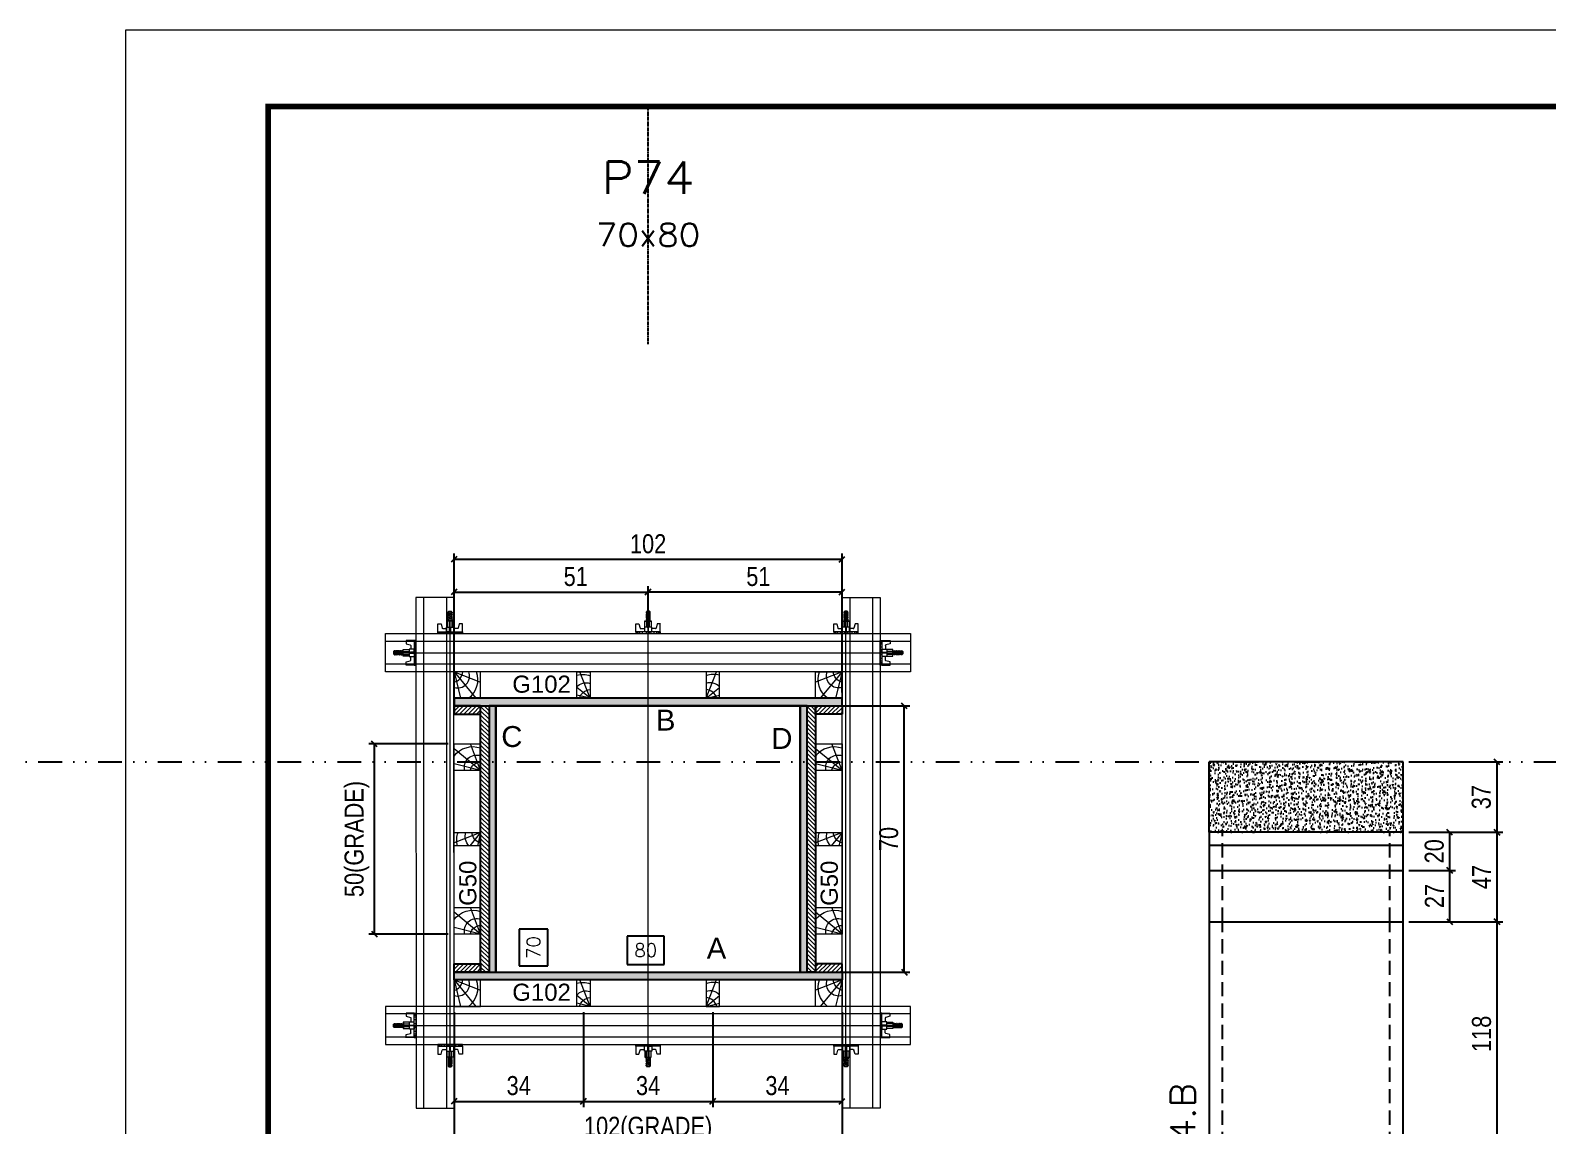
# Model space of a CAD drawing. Header units: millimetres. Extents: x 13777 to 27878, y -21631 to 6985.
# Drawn here: x 17547 to 18345, y 666 to 1242 of the extents above; entities that cross this region are included whole.
import ezdxf
from ezdxf.enums import TextEntityAlignment as Align

# ---------------------------------------------------------------- set-up
doc = ezdxf.new("R2010")
doc.units = ezdxf.units.MM
for name, pattern in [('DASHED', [0.75, 0.5, -0.25]), ('DIVIDE2', [0.625, 0.25, -0.125, 0, -0.125, 0, -0.125]), ('HIDDEN', [0.375, 0.25, -0.125])]:
    doc.linetypes.add(name, pattern=pattern)
for name, color, linetype in [('CHAPA', 1, 'Continuous'), ('COTA', 241, 'Continuous'), ('MEIO_PONT', 93, 'Continuous'), ('Nível', 160, 'Continuous'), ('Painéis', 200, 'Continuous'), ('SARR_2.2x7', 40, 'Continuous'), ('SARRAFO', 251, 'Continuous'), ('Sarrafo de Pressão', 42, 'HIDDEN'), ('Texto de Titulo', 7, 'Continuous'), ('Texto Qtd Sarr', 242, 'Continuous'), ('TEXTO_GERAL', 7, 'Continuous')]:
    doc.layers.add(name, color=color, linetype=linetype)
for name, color, linetype, lineweight in [('Folhas', 255, 'Continuous', 9), ('Hachura', 251, 'Continuous', 9), ('Madeira', 126, 'Continuous', 18), ('Perfil Metálico', 224, 'Continuous', 18), ('SARRAFO DE PRESSAO', 251, 'DASHED', 9), ('Texto Seção', 7, 'Continuous', 15)]:
    doc.layers.add(name, color=color, linetype=linetype, lineweight=lineweight)
doc.styles.add('ARIAL', font='arial.ttf')
doc.styles.add('COTA TECNICA', font='techl___.ttf', dxfattribs={"height": 10})
doc.styles.add('COTA TECNICA 2X', font='techl___.ttf', dxfattribs={"height": 10})
doc.styles.add('COTA TECNICA-50', font='techl___.ttf', dxfattribs={"height": 10})
doc.styles.add('REGUA-120', font='ROMANS.shx', dxfattribs={"height": 15})
doc.styles.add('ROMANS', font='romans.shx')
doc.styles.add('SANSSERIF', font='sas_____.pfb')
doc.dimstyles.new('COTA PAINEL-50', dxfattribs={"dimtxt": 10, "dimasz": 3, "dimexe": 3, "dimexo": 3, "dimgap": 3, "dimtad": 1, "dimdec": 1, "dimzin": 12, "dimdsep": 46, "dimtxsty": 'COTA TECNICA-50', "dimblk1": 'OBLIQUE', "dimblk2": 'OBLIQUE', "dimsah": 1, "dimcen": 0.9, "dimclrd": 4, "dimclre": 4, "dimclrt": 240, "dimadec": 1, "dimazin": 3, "dimtfac": 1, "dimtdec": 1, "dimtmove": 0, "dimatfit": 3, "dimfxl": 1, "dimtolj": 1, "dimtzin": 12, "dimarcsym": 0})
doc.dimstyles.new('PAINEL', dxfattribs={"dimtxt": 10, "dimasz": 3, "dimexe": 3, "dimexo": 3, "dimgap": 3, "dimtad": 1, "dimdec": 1, "dimzin": 12, "dimdsep": 46, "dimtxsty": 'COTA TECNICA', "dimblk1": 'OBLIQUE', "dimblk2": 'OBLIQUE', "dimsah": 1, "dimcen": 0.9, "dimclrd": 4, "dimclre": 4, "dimclrt": 240, "dimadec": 1, "dimazin": 3, "dimtfac": 1, "dimtdec": 1, "dimtmove": 0, "dimatfit": 3, "dimfxl": 1, "dimtolj": 1, "dimtzin": 12, "dimarcsym": 0})
doc.dimstyles.new('SECAO PILAR', dxfattribs={"dimtxt": 10, "dimasz": 3, "dimexe": 3, "dimexo": 3, "dimgap": 3, "dimtad": 1, "dimdec": 1, "dimlfac": 0.5, "dimzin": 12, "dimdsep": 46, "dimtxsty": 'COTA TECNICA 2X', "dimblk1": 'OBLIQUE', "dimblk2": 'OBLIQUE', "dimsah": 1, "dimcen": 0.9, "dimclrd": 256, "dimclre": 256, "dimclrt": 256, "dimadec": 1, "dimazin": 3, "dimtfac": 1, "dimtdec": 1, "dimtmove": 0, "dimatfit": 3, "dimfxl": 1, "dimtolj": 1, "dimtzin": 12, "dimarcsym": 0})
doc.dimstyles.new('SECÇÃO 2', dxfattribs={"dimtxt": 7, "dimasz": 6, "dimexe": 0.18, "dimexo": 2, "dimgap": -4, "dimtad": 3, "dimdec": 1, "dimlfac": 0.5, "dimzin": 12, "dimdsep": 46, "dimtxsty": 'ROMANS', "dimblk": 'ARCHTICK', "dimcen": 0.09, "dimse1": 1, "dimse2": 1, "dimsd1": 1, "dimsd2": 1, "dimclrd": 180, "dimclre": 5, "dimclrt": 1, "dimadec": 0, "dimazin": 3, "dimtfac": 1, "dimtdec": 1, "dimtofl": 0, "dimtmove": 0, "dimatfit": 3, "dimldrblk": 'ARCHTICK', "dimfxl": 1, "dimtolj": 1, "dimtzin": 0, "dimarcsym": 0})

# ---------------------------------------------------------------- blocks, each defined once
blk = doc.blocks.new('9999999999')
at = {"layer": 'Folhas'}
blk.add_lwpolyline([(98138.98, 34190.21), (99623.98, 34190.21), (99623.98, 35240.21), (98138.98, 35240.21)], close=True, dxfattribs=at)
at = {"layer": 'Folhas', "color": 30, "const_width": 3}
blk.add_lwpolyline([(98213.98, 34230.21), (99583.98, 34230.21), (99583.98, 35200.21), (98213.98, 35200.21)], close=True, dxfattribs=at)
blk = doc.blocks.new('titulo1')
at = {"layer": 'Defpoints', "color": 252, "linetype": 'HIDDEN', "ltscale": 2}
blk.add_line((0, 0), (0, 125), dxfattribs=at)
at = {"layer": 'Defpoints', "style": 'ROMANS', "oblique": 15}
blk.add_attdef('FOLHA', text='', height=10, dxfattribs=at).set_placement((0, 15.58), align=Align.MIDDLE_CENTER)
at = {"layer": 'Texto Qtd Sarr', "color": 3, "style": 'ROMANS', "oblique": 15}
for tag, height, p in [('TITULO', 17, (0, 71.45)), ('SEÇÃO', 12, (0, 41.55))]:
    blk.add_attdef(tag, text='', height=height, dxfattribs=at).set_placement(p, align=Align.MIDDLE_CENTER)
blk = doc.blocks.new('*D615')
at = {"layer": 'COTA', "color": 180, "lineweight": -2, "transparency": 16777216}
for p, q in [((17880.11, 765.59), (17860.77, 765.59)), ((17860.77, 765.59), (17860.77, 750.59)), ((17880.11, 750.59), (17880.11, 765.59)), ((17860.77, 750.59), (17880.11, 750.59))]:
    blk.add_line(p, q, dxfattribs=at)
at = {"layer": 'Defpoints', "color": 0, "transparency": 16777216}
for p in [(17791.68, 746.59), (17951.68, 746.59), (17951.68, 746.59)]:
    blk.add_point(p, dxfattribs=at)
at = {"layer": 'COTA', "color": 1, "transparency": 16777216, "insert": (17870.44, 758.09), "char_height": 7, "attachment_point": 5, "style": 'ROMANS'}
blk.add_mtext('\\A1;80', dxfattribs=at)
blk = doc.blocks.new('_ArchTick')
at = {"color": 0, "linetype": 'ByBlock', "const_width": 0.15}
blk.add_lwpolyline([(-0.5, -0.5), (0.5, 0.5)], dxfattribs=at)
blk = doc.blocks.new('*D616')
at = {"layer": 'COTA', "color": 180, "lineweight": -2, "transparency": 16777216}
for p, q in [((17818.97, 769.17), (17803.97, 769.17)), ((17803.97, 769.17), (17803.97, 749.84)), ((17818.97, 749.84), (17818.97, 769.17)), ((17803.97, 749.84), (17818.97, 749.84))]:
    blk.add_line(p, q, dxfattribs=at)
at = {"layer": 'Defpoints', "color": 0, "transparency": 16777216}
for p in [(17791.68, 886.59), (17822.97, 886.59), (17791.68, 746.59)]:
    blk.add_point(p, dxfattribs=at)
at = {"layer": 'COTA', "color": 1, "transparency": 16777216, "insert": (17811.47, 759.51), "char_height": 7, "attachment_point": 5, "rotation": 90, "style": 'ROMANS'}
blk.add_mtext('\\A1;70', dxfattribs=at)
blk = doc.blocks.new('_Oblique')
at = {"color": 0, "linetype": 'ByBlock', "lineweight": -2}
blk.add_line((-0.5, -0.5), (0.5, 0.5), dxfattribs=at)
blk = doc.blocks.new('*D624')
at = {"layer": 'COTA', "lineweight": -2, "transparency": 16777216}
for p, q in [((17958.28, 886.59), (18009.31, 886.59)), ((18006.31, 746.59), (18006.31, 886.59)), ((17958.28, 746.59), (18009.31, 746.59))]:
    blk.add_line(p, q, dxfattribs=at)
at = {"layer": 'Defpoints', "color": 0, "transparency": 16777216}
for p in [(17955.28, 886.59), (18006.31, 886.59), (17955.28, 746.59)]:
    blk.add_point(p, dxfattribs=at)
at = {"layer": 'COTA', "lineweight": -2, "transparency": 16777216, "xscale": 3, "yscale": 3, "zscale": 3}
for p, rotation in [((18006.31, 886.59), 90), ((18006.31, 746.59), 270)]:
    blk.add_blockref('_Oblique', p, dxfattribs=dict(at, rotation=rotation))
at = {"layer": 'COTA', "transparency": 16777216, "insert": (17998.21, 816.59), "char_height": 10, "attachment_point": 5, "rotation": 90, "style": 'COTA TECNICA 2X'}
blk.add_mtext('\\A1;70', dxfattribs=at)
blk = doc.blocks.new('*D617')
at = {"layer": 'COTA', "lineweight": -2, "transparency": 16777216}
for p, q in [((17769.68, 725.59), (17769.68, 651.81)), ((17973.68, 725.59), (17973.68, 651.81)), ((17769.68, 654.81), (17973.68, 654.81))]:
    blk.add_line(p, q, dxfattribs=at)
at = {"layer": 'Defpoints', "color": 0, "transparency": 16777216}
for p in [(17769.68, 728.59), (17973.68, 728.59), (17973.68, 654.81)]:
    blk.add_point(p, dxfattribs=at)
at = {"layer": 'COTA', "lineweight": -2, "transparency": 16777216, "xscale": 3, "yscale": 3, "zscale": 3, "rotation": 180}
blk.add_blockref('_Oblique', (17769.68, 654.81), dxfattribs=at)
at = {"layer": 'COTA', "lineweight": -2, "transparency": 16777216, "xscale": 3, "yscale": 3, "zscale": 3}
blk.add_blockref('_Oblique', (17973.68, 654.81), dxfattribs=at)
at = {"layer": 'COTA', "transparency": 16777216, "insert": (17871.68, 664.04), "char_height": 10, "attachment_point": 5, "style": 'COTA TECNICA 2X'}
blk.add_mtext('\\A1;102(GRADE)', dxfattribs=at)
blk = doc.blocks.new('*D618')
at = {"layer": 'COTA', "lineweight": -2, "transparency": 16777216}
for p, q in [((17905.68, 725.59), (17905.68, 675.66)), ((17973.68, 725.59), (17973.68, 675.66)), ((17905.68, 678.66), (17973.68, 678.66))]:
    blk.add_line(p, q, dxfattribs=at)
at = {"layer": 'Defpoints', "color": 0, "transparency": 16777216}
for p in [(17905.68, 728.59), (17973.68, 728.59), (17973.68, 678.66)]:
    blk.add_point(p, dxfattribs=at)
at = {"layer": 'COTA', "lineweight": -2, "transparency": 16777216, "xscale": 3, "yscale": 3, "zscale": 3, "rotation": 180}
blk.add_blockref('_Oblique', (17905.68, 678.66), dxfattribs=at)
at = {"layer": 'COTA', "lineweight": -2, "transparency": 16777216, "xscale": 3, "yscale": 3, "zscale": 3}
blk.add_blockref('_Oblique', (17973.68, 678.66), dxfattribs=at)
at = {"layer": 'COTA', "transparency": 16777216, "insert": (17939.68, 686.88), "char_height": 10, "attachment_point": 5, "style": 'COTA TECNICA 2X'}
blk.add_mtext('\\A1;34', dxfattribs=at)
blk = doc.blocks.new('*D619')
at = {"layer": 'COTA', "lineweight": -2, "transparency": 16777216}
for p, q in [((17769.68, 725.59), (17769.68, 675.66)), ((17837.68, 725.59), (17837.68, 675.66)), ((17769.68, 678.66), (17837.68, 678.66))]:
    blk.add_line(p, q, dxfattribs=at)
at = {"layer": 'Defpoints', "color": 0, "transparency": 16777216}
for p in [(17769.68, 728.59), (17837.68, 728.59), (17837.68, 678.66)]:
    blk.add_point(p, dxfattribs=at)
at = {"layer": 'COTA', "lineweight": -2, "transparency": 16777216, "xscale": 3, "yscale": 3, "zscale": 3, "rotation": 180}
blk.add_blockref('_Oblique', (17769.68, 678.66), dxfattribs=at)
at = {"layer": 'COTA', "lineweight": -2, "transparency": 16777216, "xscale": 3, "yscale": 3, "zscale": 3}
blk.add_blockref('_Oblique', (17837.68, 678.66), dxfattribs=at)
at = {"layer": 'COTA', "transparency": 16777216, "insert": (17803.68, 686.88), "char_height": 10, "attachment_point": 5, "style": 'COTA TECNICA 2X'}
blk.add_mtext('\\A1;34', dxfattribs=at)
blk = doc.blocks.new('*D620')
at = {"layer": 'COTA', "lineweight": -2, "transparency": 16777216}
for p, q in [((17837.68, 725.59), (17837.68, 675.66)), ((17905.68, 725.59), (17905.68, 675.66)), ((17837.68, 678.66), (17905.68, 678.66))]:
    blk.add_line(p, q, dxfattribs=at)
at = {"layer": 'Defpoints', "color": 0, "transparency": 16777216}
for p in [(17837.68, 728.59), (17905.68, 728.59), (17905.68, 678.66)]:
    blk.add_point(p, dxfattribs=at)
at = {"layer": 'COTA', "lineweight": -2, "transparency": 16777216, "xscale": 3, "yscale": 3, "zscale": 3, "rotation": 180}
blk.add_blockref('_Oblique', (17837.68, 678.66), dxfattribs=at)
at = {"layer": 'COTA', "lineweight": -2, "transparency": 16777216, "xscale": 3, "yscale": 3, "zscale": 3}
blk.add_blockref('_Oblique', (17905.68, 678.66), dxfattribs=at)
at = {"layer": 'COTA', "transparency": 16777216, "insert": (17871.68, 686.88), "char_height": 10, "attachment_point": 5, "style": 'COTA TECNICA 2X'}
blk.add_mtext('\\A1;34', dxfattribs=at)
blk = doc.blocks.new('*D621')
at = {"layer": 'COTA', "lineweight": -2, "transparency": 16777216}
for p, q in [((17769.68, 893.59), (17769.68, 966.7)), ((17973.68, 893.59), (17973.68, 966.7)), ((17769.68, 963.7), (17973.68, 963.7))]:
    blk.add_line(p, q, dxfattribs=at)
at = {"layer": 'Defpoints', "color": 0, "transparency": 16777216}
for p in [(17973.68, 963.7), (17769.68, 890.59), (17973.68, 890.59)]:
    blk.add_point(p, dxfattribs=at)
at = {"layer": 'COTA', "lineweight": -2, "transparency": 16777216, "xscale": 3, "yscale": 3, "zscale": 3, "rotation": 180}
blk.add_blockref('_Oblique', (17769.68, 963.7), dxfattribs=at)
at = {"layer": 'COTA', "lineweight": -2, "transparency": 16777216, "xscale": 3, "yscale": 3, "zscale": 3}
blk.add_blockref('_Oblique', (17973.68, 963.7), dxfattribs=at)
at = {"layer": 'COTA', "transparency": 16777216, "insert": (17871.68, 971.8), "char_height": 10, "attachment_point": 5, "style": 'COTA TECNICA 2X'}
blk.add_mtext('\\A1;102', dxfattribs=at)
blk = doc.blocks.new('*D622')
at = {"layer": 'COTA', "lineweight": -2, "transparency": 16777216}
for p, q in [((17769.68, 927.59), (17769.68, 949.49)), ((17871.67, 927.59), (17871.67, 949.49)), ((17769.68, 946.49), (17871.67, 946.49))]:
    blk.add_line(p, q, dxfattribs=at)
at = {"layer": 'Defpoints', "color": 0, "transparency": 16777216}
for p in [(17871.67, 946.49), (17769.68, 924.59), (17871.67, 924.59)]:
    blk.add_point(p, dxfattribs=at)
at = {"layer": 'COTA', "lineweight": -2, "transparency": 16777216, "xscale": 3, "yscale": 3, "zscale": 3, "rotation": 180}
blk.add_blockref('_Oblique', (17769.68, 946.49), dxfattribs=at)
at = {"layer": 'COTA', "lineweight": -2, "transparency": 16777216, "xscale": 3, "yscale": 3, "zscale": 3}
blk.add_blockref('_Oblique', (17871.67, 946.49), dxfattribs=at)
at = {"layer": 'COTA', "transparency": 16777216, "insert": (17833.67, 954.6), "char_height": 10, "attachment_point": 5, "style": 'COTA TECNICA 2X'}
blk.add_mtext('\\A1;51', dxfattribs=at)
blk = doc.blocks.new('*D623')
at = {"layer": 'COTA', "lineweight": -2, "transparency": 16777216}
for p, q in [((17871.67, 927.59), (17871.67, 949.49)), ((17973.68, 927.59), (17973.68, 949.49)), ((17973.68, 946.49), (17871.67, 946.49))]:
    blk.add_line(p, q, dxfattribs=at)
at = {"layer": 'Defpoints', "color": 0, "transparency": 16777216}
for p in [(17871.67, 946.49), (17871.67, 924.59), (17973.68, 924.59)]:
    blk.add_point(p, dxfattribs=at)
at = {"layer": 'COTA', "lineweight": -2, "transparency": 16777216, "xscale": 3, "yscale": 3, "zscale": 3, "rotation": 180}
blk.add_blockref('_Oblique', (17871.67, 946.49), dxfattribs=at)
at = {"layer": 'COTA', "lineweight": -2, "transparency": 16777216, "xscale": 3, "yscale": 3, "zscale": 3}
blk.add_blockref('_Oblique', (17973.68, 946.49), dxfattribs=at)
at = {"layer": 'COTA', "transparency": 16777216, "insert": (17929.67, 954.6), "char_height": 10, "attachment_point": 5, "style": 'COTA TECNICA 2X'}
blk.add_mtext('\\A1;51', dxfattribs=at)
blk = doc.blocks.new('C')
at = {"layer": 'Hachura', "color": 0}
for p, q in [((0, 3.22), (0, -3.22)), ((0.45, 3.22), (0, 3.22)), ((0.46, 3.16), (0, 3.16)), ((0.46, 3.05), (0, 3.05)), ((0.46, 2.88), (0, 2.88)), ((0, 2.75), (0, -1.16)), ((0.46, 2.65), (0, 2.65)), ((0.46, 2.23), (0, 2.23)), ((0.46, 1.51), (0, 1.51)), ((0.39, 0.49), (0.17, 0.49)), ((0.45, -3.23), (0.45, 3.22)), ((0.45, 3.22), (2.58, 3.22)), ((1.74, 0.97), (0.45, 0.97)), ((1.45, 0.1), (0.45, 0.1)), ((1.35, 1.94), (1.35, 0.96)), ((2.58, 2.39), (1.47, 2.09)), ((1.74, -0.97), (1.74, 0.97)), ((1.74, 0.97), (1.74, 0.84)), ((1.74, 0.97), (1.74, 0.84)), ((1.74, 0.84), (3.35, 0.84)), ((3.35, 0.45), (1.74, 0.45)), ((2.58, 3.22), (2.58, 2.39)), ((3.32, 0.84), (3.32, -0.84)), ((3.35, 0.84), (3.35, -0.84)), ((3.68, 0.45), (3.35, 0.45)), ((3.84, -0.52), (3.35, 0.45)), ((3.35, 0.06), (3.67, -0.57)), ((3.68, 0.45), (4.16, -0.52)), ((3.72, 0.5), (4.25, -0.57)), ((4.37, -0.55), (3.83, 0.53)), ((4.15, 0.45), (3.93, 0.45)), ((4.42, -0.52), (3.93, 0.45)), ((4.15, 0.45), (4.26, 0.45)), ((4.26, 0.45), (4.74, -0.52)), ((4.3, 0.5), (4.83, -0.57)), ((4.95, -0.55), (4.41, 0.53)), ((4.51, 0.45), (4.84, 0.45)), ((5, -0.52), (4.51, 0.45)), ((4.84, 0.45), (5.32, -0.52)), ((4.88, 0.5), (5.41, -0.57)), ((5.53, -0.55), (4.99, 0.53)), ((5.58, -0.52), (5.09, 0.45)), ((5.42, 0.45), (5.09, 0.45)), ((5.58, -0.52), (5.09, 0.45)), ((5.42, 0.45), (5.74, -0.19)), ((5.46, 0.5), (5.74, -0.07)), ((5.74, 0.19), (5.57, 0.53)), ((5.74, 0.32), (5.68, 0.45)), ((5.68, 0.45), (5.74, 0.45)), ((5.74, 0.45), (5.9, 0.29)), ((5.74, 0.45), (5.74, -0.52)), ((5.9, -0.36), (5.9, 0.29)), ((0.45, 0), (0, 0)), ((0.46, -1.52), (0, -1.52)), ((0.46, -2.23), (0, -2.23)), ((0.46, -2.65), (0, -2.65)), ((0.46, -2.88), (0, -2.88)), ((0.46, -3.05), (0, -3.05)), ((0.46, -3.16), (0, -3.16)), ((0, -3.22), (2.57, -3.22)), ((0.08, -0.48), (0.29, -0.48)), ((0.29, -0.48), (0.4, -0.48)), ((0.45, 0), (0.45, -0.97)), ((0.45, -0.16), (1.45, -0.16)), ((0.45, -0.65), (0.45, -0.32)), ((0.45, -3.23), (0.45, -0.65)), ((0.45, -0.97), (1.74, -0.97)), ((1.35, -1.94), (1.35, -0.97)), ((2.58, -2.39), (1.47, -2.1)), ((3.35, -0.32), (1.74, -0.32)), ((3.35, -0.84), (1.74, -0.84)), ((2.58, -3.23), (2.58, -2.39)), ((3.35, -0.07), (3.58, -0.52)), ((3.35, -0.52), (3.58, -0.52)), ((3.84, -0.52), (4.16, -0.52)), ((4.42, -0.52), (4.74, -0.52)), ((4.63, -0.52), (4.74, -0.52)), ((5, -0.52), (5.32, -0.52)), ((5.58, -0.52), (5.74, -0.52)), ((5.74, -0.52), (5.9, -0.36)), ((5.74, -0.52), (5.74, -0.52))]:
    blk.add_line(p, q, dxfattribs=at)
for centre, radius, start, end in [((1.52, 1.94), 0.161, 104.7436, 180), ((1.44, -0.03), 0.129, 272.695, 87.305), ((3.81, 0.39), 0.143, 25.5688, 154.4312), ((4.39, 0.39), 0.143, 25.5688, 154.4312), ((4.97, 0.39), 0.143, 25.5688, 154.4312), ((5.55, 0.39), 0.143, 25.5688, 154.4312), ((0.17, -0.37), 0.174, 221.744, 317.8592), ((1.52, -1.94), 0.161, 180, 255.2564), ((3.71, -0.4), 0.174, 222.1408, 318.256), ((4.29, -0.4), 0.174, 222.1408, 318.256), ((4.87, -0.4), 0.174, 222.1408, 318.256), ((5.45, -0.4), 0.174, 222.1408, 318.256), ((5.61, -0.4), 0.174, 317.8592, 318.256)]:
    blk.add_arc(centre, radius, start, end, dxfattribs=at)
blk = doc.blocks.new('PONTALETE')
at = {"layer": 'Madeira'}
for q in [(2.71, 7), (7, 5.76), (7, 1.74)]:
    blk.add_line((0, 0), q, dxfattribs=at)
blk.add_lwpolyline([(0, 0), (7, 0), (7, 7), (0, 7)], close=True, dxfattribs=at)
for centre, radius, start, end in [((2.04, 0.06), 6.23, 37.2818, 109.0913), ((1.09, 0.9), 3.19, 343.603, 109.9847), ((-0.21, -0.78), 3.09, 14.6322, 86.0383)]:
    blk.add_arc(centre, radius, start, end, dxfattribs=at)
blk = doc.blocks.new('MEIO PONTALETE')
at = {"layer": 'Madeira'}
for q in [(2.71, 7), (3.5, 2.88), (3.5, 0.87)]:
    blk.add_line((0, 0), q, dxfattribs=at)
blk.add_lwpolyline([(0, 0), (3.5, 0), (3.5, 7), (0, 7)], close=True, dxfattribs=at)
for centre, radius, start, end in [((2.04, 0.06), 6.23, 76.4499, 109.0913), ((1.09, 0.9), 3.19, 40.9063, 109.9847), ((-0.21, -0.78), 3.09, 14.6322, 86.0383)]:
    blk.add_arc(centre, radius, start, end, dxfattribs=at)
blk = doc.blocks.new('*D625')
at = {"layer": 'COTA', "lineweight": -2, "transparency": 16777216}
for p, q in [((17766.68, 866.59), (17724.86, 866.59)), ((17727.86, 766.6), (17727.86, 866.59)), ((17766.68, 766.6), (17724.86, 766.6))]:
    blk.add_line(p, q, dxfattribs=at)
at = {"layer": 'Defpoints', "color": 0, "transparency": 16777216}
for p in [(17727.86, 866.59), (17769.68, 866.59), (17769.68, 766.6)]:
    blk.add_point(p, dxfattribs=at)
at = {"layer": 'COTA', "lineweight": -2, "transparency": 16777216, "xscale": 3, "yscale": 3, "zscale": 3}
for p, rotation in [((17727.86, 866.59), 90), ((17727.86, 766.6), 270)]:
    blk.add_blockref('_Oblique', p, dxfattribs=dict(at, rotation=rotation))
at = {"layer": 'COTA', "transparency": 16777216, "insert": (17718.64, 816.59), "char_height": 10, "attachment_point": 5, "rotation": 90, "style": 'COTA TECNICA 2X'}
blk.add_mtext('\\A1;50(GRADE)', dxfattribs=at)
blk = doc.blocks.new('*D636')
at = {"layer": 'COTA', "color": 4, "lineweight": -2, "transparency": 16777216}
for p, q in [((18271.55, 857.13), (18320.92, 857.13)), ((18317.92, 820.13), (18317.92, 857.13)), ((18271.55, 820.13), (18320.92, 820.13))]:
    blk.add_line(p, q, dxfattribs=at)
at = {"layer": 'Defpoints', "color": 0, "transparency": 16777216}
for p in [(18268.55, 857.13), (18317.92, 857.13), (18268.55, 820.13)]:
    blk.add_point(p, dxfattribs=at)
at = {"layer": 'COTA', "color": 4, "lineweight": -2, "transparency": 16777216, "xscale": 3, "yscale": 3, "zscale": 3}
for p, rotation in [((18317.92, 857.13), 90), ((18317.92, 820.13), 270)]:
    blk.add_blockref('_Oblique', p, dxfattribs=dict(at, rotation=rotation))
at = {"layer": 'COTA', "color": 240, "transparency": 16777216, "insert": (18309.7, 838.63), "char_height": 10, "attachment_point": 5, "rotation": 90, "style": 'COTA TECNICA-50'}
blk.add_mtext('\\A1;37', dxfattribs=at)
blk = doc.blocks.new('*D630')
at = {"layer": 'COTA', "color": 4, "lineweight": -2, "transparency": 16777216}
for p, q in [((18271.55, 773.13), (18320.92, 773.13)), ((18317.92, 655.13), (18317.92, 773.13)), ((18271.55, 655.13), (18320.92, 655.13))]:
    blk.add_line(p, q, dxfattribs=at)
at = {"layer": 'Defpoints', "color": 0, "transparency": 16777216}
for p in [(18268.55, 773.13), (18317.92, 773.13), (18268.55, 655.13)]:
    blk.add_point(p, dxfattribs=at)
at = {"layer": 'COTA', "color": 4, "lineweight": -2, "transparency": 16777216, "xscale": 3, "yscale": 3, "zscale": 3}
for p, rotation in [((18317.92, 773.13), 90), ((18317.92, 655.13), 270)]:
    blk.add_blockref('_Oblique', p, dxfattribs=dict(at, rotation=rotation))
at = {"layer": 'COTA', "color": 240, "transparency": 16777216, "insert": (18309.82, 714.13), "char_height": 10, "attachment_point": 5, "rotation": 90, "style": 'COTA TECNICA-50'}
blk.add_mtext('\\A1;118', dxfattribs=at)
blk = doc.blocks.new('*D631')
at = {"layer": 'COTA', "color": 4, "lineweight": -2, "transparency": 16777216}
for p, q in [((18271.55, 820.13), (18320.92, 820.13)), ((18317.92, 773.13), (18317.92, 820.13)), ((18271.55, 773.13), (18320.92, 773.13))]:
    blk.add_line(p, q, dxfattribs=at)
at = {"layer": 'Defpoints', "color": 0, "transparency": 16777216}
for p in [(18268.55, 820.13), (18317.92, 820.13), (18268.55, 773.13)]:
    blk.add_point(p, dxfattribs=at)
at = {"layer": 'COTA', "color": 4, "lineweight": -2, "transparency": 16777216, "xscale": 3, "yscale": 3, "zscale": 3}
for p, rotation in [((18317.92, 820.13), 90), ((18317.92, 773.13), 270)]:
    blk.add_blockref('_Oblique', p, dxfattribs=dict(at, rotation=rotation))
at = {"layer": 'COTA', "color": 240, "transparency": 16777216, "insert": (18309.85, 796.63), "char_height": 10, "attachment_point": 5, "rotation": 90, "style": 'COTA TECNICA-50'}
blk.add_mtext('\\A1;47', dxfattribs=at)
blk = doc.blocks.new('*D634')
at = {"layer": 'COTA', "color": 4, "lineweight": -2, "transparency": 16777216}
for p, q in [((18271.55, 800.13), (18296.08, 800.13)), ((18293.08, 773.13), (18293.08, 800.13)), ((18271.55, 773.13), (18296.08, 773.13))]:
    blk.add_line(p, q, dxfattribs=at)
at = {"layer": 'Defpoints', "color": 0, "transparency": 16777216}
for p in [(18268.55, 800.13), (18293.08, 800.13), (18268.55, 773.13)]:
    blk.add_point(p, dxfattribs=at)
at = {"layer": 'COTA', "color": 4, "lineweight": -2, "transparency": 16777216, "xscale": 3, "yscale": 3, "zscale": 3}
for p, rotation in [((18293.08, 800.13), 90), ((18293.08, 773.13), 270)]:
    blk.add_blockref('_Oblique', p, dxfattribs=dict(at, rotation=rotation))
at = {"layer": 'COTA', "color": 240, "transparency": 16777216, "insert": (18285, 786.63), "char_height": 10, "attachment_point": 5, "rotation": 90, "style": 'COTA TECNICA'}
blk.add_mtext('\\A1;27', dxfattribs=at)
blk = doc.blocks.new('*D635')
at = {"layer": 'COTA', "color": 4, "lineweight": -2, "transparency": 16777216}
for p, q in [((18271.55, 820.13), (18296.08, 820.13)), ((18293.08, 800.13), (18293.08, 820.13)), ((18271.55, 800.13), (18296.08, 800.13))]:
    blk.add_line(p, q, dxfattribs=at)
at = {"layer": 'Defpoints', "color": 0, "transparency": 16777216}
for p in [(18268.55, 820.13), (18293.08, 820.13), (18268.55, 800.13)]:
    blk.add_point(p, dxfattribs=at)
at = {"layer": 'COTA', "color": 4, "lineweight": -2, "transparency": 16777216, "xscale": 3, "yscale": 3, "zscale": 3}
for p, rotation in [((18293.08, 820.13), 90), ((18293.08, 800.13), 270)]:
    blk.add_blockref('_Oblique', p, dxfattribs=dict(at, rotation=rotation))
at = {"layer": 'COTA', "color": 240, "transparency": 16777216, "insert": (18284.97, 810.13), "char_height": 10, "attachment_point": 5, "rotation": 90, "style": 'COTA TECNICA'}
blk.add_mtext('\\A1;20', dxfattribs=at)

msp = doc.modelspace()

# ---------------------------------------------------------------- hatches: boundary and pattern name
at = {"layer": 'COTA', "linetype": 'ByBlock'}
h = msp.add_hatch(dxfattribs=at)
h.set_pattern_fill('AR-CONC', color=256, scale=0.03)
h.set_pattern_definition([(50, (12724.4683, -10146.3077), (5.46554, -0.4781726), [0.5715, -6.2865]), (355, (12724.4683, -10146.3077), (-1.0573026, 5.7317054), [0.4572, -5.0292175]), (100.451445, (12724.924, -10146.3476), (4.4082374, 5.2535326), [0.4857003, -5.3427073]), (46.1842, (12724.4683, -10144.784), (8.1323712, -1.26127), [0.85725, -9.42975]), (96.63556, (12725.146, -10144.889), (7.122124, 7.4227837), [0.7285507, -8.014068]), (351.18415, (12724.468, -10144.784), (7.122124, 7.422784), [0.685799, -7.543792]), (21, (12725.2303, -10145.1647), (4.5484317, -3.067956), [0.5715, -6.2865]), (326, (12725.2303, -10145.1647), (1.8540609, 5.525639), [0.4572, -5.0292]), (71.451445, (12725.6094, -10145.4204), (6.4024926, 2.457683), [0.4857003, -5.3426981]), (37.5, (12724.4683, -10146.3077), (0.0926581, 2.53665117), [0, -4.96824, 0, -5.1054, 0, -5.04825]), (7.5, (12724.4683, -10146.3077), (2.0045899, 3.00541724), [0, -2.91084, 0, -4.85394, 0, -1.92405]), (327.5, (12722.769, -10146.3077), (4.06771786, -0.17186232), [0, -1.905, 0, -5.9436, 0, -7.8867]), (317.5, (12722.007, -10146.3077), (4.4438754, 0.7627947), [0, -2.4765, 0, -3.94716, 0, -5.6007])])
h.paths.add_polyline_path([(18268.55, 820.13), (18268.55, 857.13), (18166.55, 857.13), (18166.55, 820.13)])
at = {"layer": 'Hachura'}
h = msp.add_hatch(color=256, dxfattribs=at)
h.dxf.hatch_style = 1
h.paths.add_polyline_path([(17973.68, 886.59), (17973.68, 890.59), (17769.68, 890.59), (17769.68, 886.59)])
h = msp.add_hatch(color=256, dxfattribs=at)
h.dxf.hatch_style = 1
h.paths.add_polyline_path([(17973.68, 886.59), (17973.68, 890.59), (17769.68, 890.59), (17769.68, 886.59)])
h = msp.add_hatch(dxfattribs=at)
h.set_pattern_fill('ANSI31', color=256, scale=0.5, angle=180, style=0)
h.set_pattern_definition([(225, (8645.7237, -22042.8167), (1.12253202, -1.12253202), [])])
h.paths.add_polyline_path([(17783.68, 886.59), (17783.68, 882.19), (17769.68, 882.19), (17769.68, 886.59)])
h = msp.add_hatch(dxfattribs=at)
h.set_pattern_fill('ANSI31', color=256, scale=0.5, angle=90, style=0)
h.set_pattern_definition([(135, (-4996.1326, 10249.5433), (-1.12253202, -1.12253202), [])])
h.paths.add_polyline_path([(17788.08, 886.59), (17783.68, 886.59), (17783.68, 746.59), (17788.08, 746.59)])
h = msp.add_hatch(color=256, dxfattribs=at)
h.dxf.hatch_style = 1
h.paths.add_polyline_path([(17788.08, 746.59), (17791.68, 746.59), (17791.68, 886.59), (17788.08, 886.59)])
h = msp.add_hatch(color=256, dxfattribs=at)
h.dxf.hatch_style = 1
h.paths.add_polyline_path([(17788.08, 746.59), (17791.68, 746.59), (17791.68, 886.59), (17788.08, 886.59)])
h = msp.add_hatch(color=256, dxfattribs=at)
h.dxf.hatch_style = 1
h.paths.add_polyline_path([(17951.68, 746.59), (17955.28, 746.59), (17955.28, 886.59), (17951.68, 886.59)])
h = msp.add_hatch(color=256, dxfattribs=at)
h.dxf.hatch_style = 1
h.paths.add_polyline_path([(17951.68, 746.59), (17955.28, 746.59), (17955.28, 886.59), (17951.68, 886.59)])
h = msp.add_hatch(dxfattribs=at)
h.set_pattern_fill('ANSI31', color=256, scale=0.5, angle=90, style=0)
h.set_pattern_definition([(135, (-4824.5326, 10249.5433), (-1.12253202, -1.12253202), [])])
h.paths.add_polyline_path([(17959.68, 886.59), (17955.28, 886.59), (17955.28, 746.59), (17959.68, 746.59)])
h = msp.add_hatch(dxfattribs=at)
h.set_pattern_fill('ANSI31', color=256, scale=0.5, angle=180, style=0)
h.set_pattern_definition([(225, (8470.7237, -22042.8167), (1.12253202, -1.12253202), [])])
h.paths.add_polyline_path([(17959.68, 886.59), (17959.68, 882.19), (17973.68, 882.19), (17973.68, 886.59)])
h = msp.add_hatch(dxfattribs=at)
h.set_pattern_fill('ANSI31', color=256, scale=0.5, angle=180, style=0)
h.set_pattern_definition([(225, (8645.7237, -22144.8167), (1.12253202, -1.12253202), [])])
h.paths.add_polyline_path([(17783.68, 746.59), (17783.68, 750.99), (17769.68, 750.99), (17769.68, 746.59)])
h = msp.add_hatch(dxfattribs=at)
h.set_pattern_fill('ANSI31', color=256, scale=0.5, angle=180, style=0)
h.set_pattern_definition([(225, (8470.7237, -22144.8167), (1.12253202, -1.12253202), [])])
h.paths.add_polyline_path([(17959.68, 746.59), (17959.68, 750.99), (17973.68, 750.99), (17973.68, 746.59)])
h = msp.add_hatch(color=256, dxfattribs=at)
h.dxf.hatch_style = 1
h.paths.add_polyline_path([(17973.68, 746.59), (17973.68, 742.59), (17769.68, 742.59), (17769.68, 746.59)])
h = msp.add_hatch(color=256, dxfattribs=at)
h.dxf.hatch_style = 1
h.paths.add_polyline_path([(17973.68, 746.59), (17973.68, 742.59), (17769.68, 742.59), (17769.68, 746.59)])

# ---------------------------------------------------------------- linework, layer by layer
at = {"layer": 'CHAPA'}
for points in [[(17973.68, 886.59), (17973.68, 890.59), (17769.68, 890.59), (17769.68, 886.59)], [(17973.68, 886.59), (17973.68, 890.59), (17769.68, 890.59), (17769.68, 886.59)], [(17788.08, 746.59), (17791.68, 746.59), (17791.68, 886.59), (17788.08, 886.59)], [(17788.08, 746.59), (17791.68, 746.59), (17791.68, 886.59), (17788.08, 886.59)], [(17951.68, 746.59), (17955.28, 746.59), (17955.28, 886.59), (17951.68, 886.59)], [(17951.68, 746.59), (17955.28, 746.59), (17955.28, 886.59), (17951.68, 886.59)], [(17973.68, 746.59), (17973.68, 742.59), (17769.68, 742.59), (17769.68, 746.59)], [(17973.68, 746.59), (17973.68, 742.59), (17769.68, 742.59), (17769.68, 746.59)]]:
    msp.add_lwpolyline(points, close=True, dxfattribs=at)
at = {"layer": 'COTA', "linetype": 'ByBlock'}
for p, q in [((18268.55, 857.13), (18166.55, 857.13)), ((18166.55, 820.13), (18166.55, 857.13)), ((18268.55, 820.13), (18268.55, 857.13))]:
    msp.add_line(p, q, dxfattribs=at)
at = {"layer": 'Hachura'}
for p, q in [((17767.67, 697.79), (17767.67, 931.59)), ((17871.67, 697.79), (17871.68, 931.59)), ((17975.68, 697.79), (17975.68, 931.59)), ((17738.83, 914.52), (18005.52, 914.53)), ((17738.88, 718.6), (18005.47, 718.62))]:
    msp.add_line(p, q, dxfattribs=at)
at = {"layer": 'Madeira'}
for points in [[(17973.68, 890.59), (17973.68, 904.59), (17769.68, 904.59), (17769.68, 890.59)], [(17783.68, 766.6), (17769.68, 766.6), (17769.68, 866.59), (17783.68, 866.59)], [(17973.68, 766.6), (17959.68, 766.6), (17959.68, 866.59), (17973.68, 866.59)], [(17973.68, 742.59), (17973.68, 728.59), (17769.68, 728.59), (17769.68, 742.59)]]:
    msp.add_lwpolyline(points, close=True, dxfattribs=at)
at = {"layer": 'Nível', "color": 4, "linetype": 'DIVIDE2', "ltscale": 50}
msp.add_line((13777.11, 857.13), (21531.15, 857.13), dxfattribs=at)
at = {"layer": 'Painéis'}
for p, q in [((18268.55, 820.13), (18166.55, 820.13)), ((18166.55, 820.13), (18166.55, 533.13)), ((18268.55, 533.13), (18268.55, 820.13)), ((18166.55, 800.13), (18268.55, 800.13)), ((18166.55, 773.13), (18268.55, 773.13))]:
    msp.add_line(p, q, dxfattribs=at)
msp.add_lwpolyline([(17791.68, 886.59), (17791.68, 746.59), (17951.68, 746.59), (17951.68, 886.59)], close=True, dxfattribs=at)
at = {"layer": 'Perfil Metálico'}
for p, q in [((17753.69, 943.62), (17753.69, 675.1)), ((17765.69, 943.62), (17765.69, 675.1)), ((17977.66, 943.62), (17977.66, 675.1)), ((17989.66, 943.62), (17989.66, 675.1))]:
    msp.add_line(p, q, dxfattribs=at)
for points in [[(17769.63, 943.62), (17749.63, 943.62), (17749.69, 675.1), (17769.69, 675.1)], [(17973.72, 943.62), (17993.72, 943.62), (17993.66, 675.1), (17973.66, 675.1)], [(18009.68, 924.59), (18009.68, 904.59), (17733.68, 904.59), (17733.68, 924.59)], [(17733.68, 908.59), (17733.68, 920.59), (18009.68, 920.59), (18009.68, 908.59)], [(18009.68, 708.59), (18009.68, 728.59), (17733.68, 728.59), (17733.68, 708.59)], [(17733.68, 724.59), (17733.68, 712.59), (18009.68, 712.59), (18009.68, 724.59)]]:
    msp.add_lwpolyline(points, close=True, dxfattribs=at)
at = {"layer": 'SARR_2.2x7'}
msp.add_line((18268.55, 813.13), (18166.55, 813.13), dxfattribs=at)
at = {"layer": 'SARRAFO'}
for points in [[(17769.68, 882.19), (17783.68, 882.19), (17783.68, 886.59), (17769.68, 886.59)], [(17783.68, 746.59), (17783.68, 886.59), (17788.08, 886.59), (17788.08, 746.59)], [(17955.28, 746.59), (17955.28, 886.59), (17959.68, 886.59), (17959.68, 746.59)], [(17973.68, 882.19), (17959.68, 882.19), (17959.68, 886.59), (17973.68, 886.59)], [(17769.68, 750.99), (17783.68, 750.99), (17783.68, 746.59), (17769.68, 746.59)], [(17973.68, 750.99), (17959.68, 750.99), (17959.68, 746.59), (17973.68, 746.59)]]:
    msp.add_lwpolyline(points, close=True, dxfattribs=at)
at = {"layer": 'Sarrafo de Pressão', "ltscale": 30}
for p, q in [((18173.55, 773.13), (18173.55, 820.13)), ((18261.55, 773.13), (18261.55, 820.13)), ((18173.55, 655.13), (18173.55, 773.13)), ((18261.55, 655.13), (18261.55, 773.13))]:
    msp.add_line(p, q, dxfattribs=at)

# ---------------------------------------------------------------- block references
at = {"layer": 'Hachura', "linetype": 'Continuous', "yscale": 2, "zscale": 2}
for p, xscale, rotation in [((17767.68, 924.59), -2, 270), ((17871.67, 924.59), 2, 90), ((17975.68, 924.59), 2, 90), ((17749.63, 914.52), 2, 180), ((17993.72, 914.52), -2, 180), ((17767.68, 708.59), 2, 269.9999999999999), ((17871.67, 708.59), -2, 90), ((17975.68, 708.59), -2, 90)]:
    msp.add_blockref('C', p, dxfattribs=dict(at, xscale=xscale, rotation=rotation))
for p, xscale in [((17749.68, 718.6), -2), ((17993.67, 718.6), 2)]:
    msp.add_blockref('C', p, dxfattribs=dict(at, xscale=xscale))
at = {"layer": 'MEIO_PONT'}
for name, p, xscale, yscale, zscale, rotation in [('PONTALETE', (17769.68, 904.59), 2, 2, 2, 269.9999999999999), ('PONTALETE', (17973.68, 904.59), -2, 2, 2, 90), ('MEIO PONTALETE', (17783.68, 820.09), -1.999999997962732, 1.999999997962732, 1.999999997962732, 90), ('MEIO PONTALETE', (17973.68, 820.09), -1.999999997962732, 1.999999997962732, 1.999999997962732, 90), ('PONTALETE', (17769.68, 742.59), 2, 2, 2, 269.9999999999999), ('PONTALETE', (17973.68, 742.59), -2, 2, 2, 90)]:
    msp.add_blockref(name, p, dxfattribs=dict(at, xscale=xscale, yscale=yscale, zscale=zscale, rotation=rotation))
for name, p, xscale, yscale, zscale in [('MEIO PONTALETE', (17841.18, 890.59), -1.999999997962732, 1.999999997962732, 1.999999997962732), ('MEIO PONTALETE', (17902.18, 890.59), 1.999999997962732, 1.999999997962732, 1.999999997962732), ('PONTALETE', (17783.68, 852.59), -2, 2, 2), ('PONTALETE', (17973.68, 852.59), -2, 2, 2), ('PONTALETE', (17783.68, 766.6), -2, 2, 2), ('PONTALETE', (17973.68, 766.6), -2, 2, 2), ('MEIO PONTALETE', (17841.18, 728.59), -1.999999997962732, 1.999999997962732, 1.999999997962732), ('MEIO PONTALETE', (17902.18, 728.59), 1.999999997962732, 1.999999997962732, 1.999999997962732)]:
    msp.add_blockref(name, p, dxfattribs=dict(at, xscale=xscale, yscale=yscale, zscale=zscale))
at = {"layer": 'SARRAFO DE PRESSAO', "color": 6, "linetype": 'ByBlock'}
msp.add_blockref('9999999999', (-80542.01, -33998.35), dxfattribs=at)
at = {"layer": 'Texto Seção'}
ref = msp.add_blockref('titulo1', (17871.68, 1076.85), dxfattribs=at)
ref.add_attrib('TITULO', 'P74', dxfattribs={"layer": 'Texto de Titulo', "color": 7, "height": 17, "style": 'ROMANS', "width": 1.1}).set_placement((17871.68, 1164.35), align=Align.MIDDLE_CENTER)
ref.add_attrib('SEÇÃO', '70x80', dxfattribs={"layer": 'Texto de Titulo', "color": 7, "height": 12, "style": 'ROMANS', "width": 1.1}).set_placement((17871.68, 1134.35), align=Align.MIDDLE_CENTER)

# ---------------------------------------------------------------- texts
at = {"layer": 'Texto Seção', "style": 'REGUA-120', "width": 1.1}
msp.add_text('P74.A - P74.B', height=13, rotation=90, dxfattribs=at).set_placement((18159.3, 541.9))
at = {"layer": 'TEXTO_GERAL', "color": 0, "linetype": 'Continuous', "style": 'SANSSERIF'}
for p in [(17800.32, 898.04), (17800.32, 736.04)]:
    msp.add_text('G102', height=9, dxfattribs=at).set_placement(p, align=Align.MIDDLE_LEFT)
at = {"layer": 'TEXTO_GERAL', "style": 'ARIAL'}
for s, p in [('B', (17880.94, 879.14)), ('C', (17800.07, 870.49)), ('D', (17942.01, 869.49)), ('A', (17907.65, 759.17))]:
    msp.add_text(s, height=11, dxfattribs=at).set_placement(p, align=Align.MIDDLE_CENTER)
at = {"layer": 'TEXTO_GERAL', "color": 0, "linetype": 'Continuous', "char_height": 9, "width": 285.3299, "attachment_point": 7, "rotation": 90, "style": 'SANSSERIF'}
for insert in [(17781.53, 781.45), (17971.53, 781.45)]:
    msp.add_mtext('G50', dxfattribs=dict(at, insert=insert))

# ---------------------------------------------------------------- dimensions: what is measured, and where the dimension line sits
at = {"layer": 'COTA'}
for base, p1, p2, picture, middle in [((17973.68, 963.7), (17769.68, 890.59), (17973.68, 890.59), '*D621', (17871.68, 971.8)), ((17837.68, 678.66), (17769.68, 728.59), (17837.68, 728.59), '*D619', (17803.68, 686.88)), ((17905.68, 678.66), (17837.68, 728.59), (17905.68, 728.59), '*D620', (17871.68, 686.88)), ((17973.68, 678.66), (17905.68, 728.59), (17973.68, 728.59), '*D618', (17939.68, 686.88))]:
    dim = msp.add_linear_dim(base=base, p1=p1, p2=p2, dimstyle='SECAO PILAR', dxfattribs=at)
    dim.commit()
    dim.dimension.update_dxf_attribs({"geometry": picture, "text_midpoint": middle})
for base, p1, p2, dimstyle, picture, middle in [((17871.67, 946.49), (17769.68, 924.59), (17871.67, 924.59), 'SECAO PILAR', '*D622', (17833.67, 946.49)), ((17951.68, 746.59), (17791.68, 746.59), (17951.68, 746.59), 'SECÇÃO 2', '*D615', (17870.44, 746.59))]:
    dim = msp.add_linear_dim(base=base, p1=p1, p2=p2, dimstyle=dimstyle, dxfattribs=at)
    dim.commit()
    dim.dimension.update_dxf_attribs({"geometry": picture, "text_midpoint": middle, "dimtype": 160})
for base, p1, p2, angle, dimstyle, picture, middle in [((17871.67, 946.49), (17973.68, 924.59), (17871.67, 924.59), 180, 'SECAO PILAR', '*D623', (17929.67, 946.49)), ((17822.97, 886.59), (17791.68, 746.59), (17791.68, 886.59), 90, 'SECÇÃO 2', '*D616', (17822.97, 759.51))]:
    dim = msp.add_linear_dim(base=base, p1=p1, p2=p2, angle=angle, dimstyle=dimstyle, dxfattribs=at)
    dim.commit()
    dim.dimension.update_dxf_attribs({"geometry": picture, "text_midpoint": middle, "dimtype": 160})
for base, p1, p2, dimstyle, picture, middle in [((18006.31, 886.59), (17955.28, 746.59), (17955.28, 886.59), 'SECAO PILAR', '*D624', (17998.21, 816.59)), ((18317.92, 857.13), (18268.55, 820.13), (18268.55, 857.13), 'COTA PAINEL-50', '*D636', (18309.7, 838.63)), ((18317.92, 820.13), (18268.55, 773.13), (18268.55, 820.13), 'COTA PAINEL-50', '*D631', (18309.85, 796.63)), ((18293.08, 800.13), (18268.55, 773.13), (18268.55, 800.13), 'PAINEL', '*D634', (18285, 786.63)), ((18317.92, 773.13), (18268.55, 655.13), (18268.55, 773.13), 'COTA PAINEL-50', '*D630', (18309.82, 714.13))]:
    dim = msp.add_linear_dim(base=base, p1=p1, p2=p2, angle=90, dimstyle=dimstyle, dxfattribs=at)
    dim.commit()
    dim.dimension.update_dxf_attribs({"geometry": picture, "text_midpoint": middle})
dim = msp.add_linear_dim(base=(17727.86, 866.59), p1=(17769.68, 766.6), p2=(17769.68, 866.59), angle=90, text='<>(GRADE)', dimstyle='SECAO PILAR', dxfattribs=at)
dim.commit()
dim.dimension.update_dxf_attribs({"geometry": '*D625', "text_midpoint": (17718.64, 816.59)})
dim = msp.add_linear_dim(base=(18293.08, 820.13), p1=(18268.55, 800.13), p2=(18268.55, 820.13), angle=90, dimstyle='PAINEL', override={"dimtmove": 1}, dxfattribs=at)
dim.commit()
dim.dimension.update_dxf_attribs({"geometry": '*D635', "text_midpoint": (18293.08, 810.13), "dimtype": 160})
dim = msp.add_linear_dim(base=(17973.68, 654.81), p1=(17769.68, 728.59), p2=(17973.68, 728.59), text='<>(GRADE)', dimstyle='SECAO PILAR', dxfattribs=at)
dim.commit()
dim.dimension.update_dxf_attribs({"geometry": '*D617', "text_midpoint": (17871.68, 664.04)})

doc.saveas('drawing.dxf')
